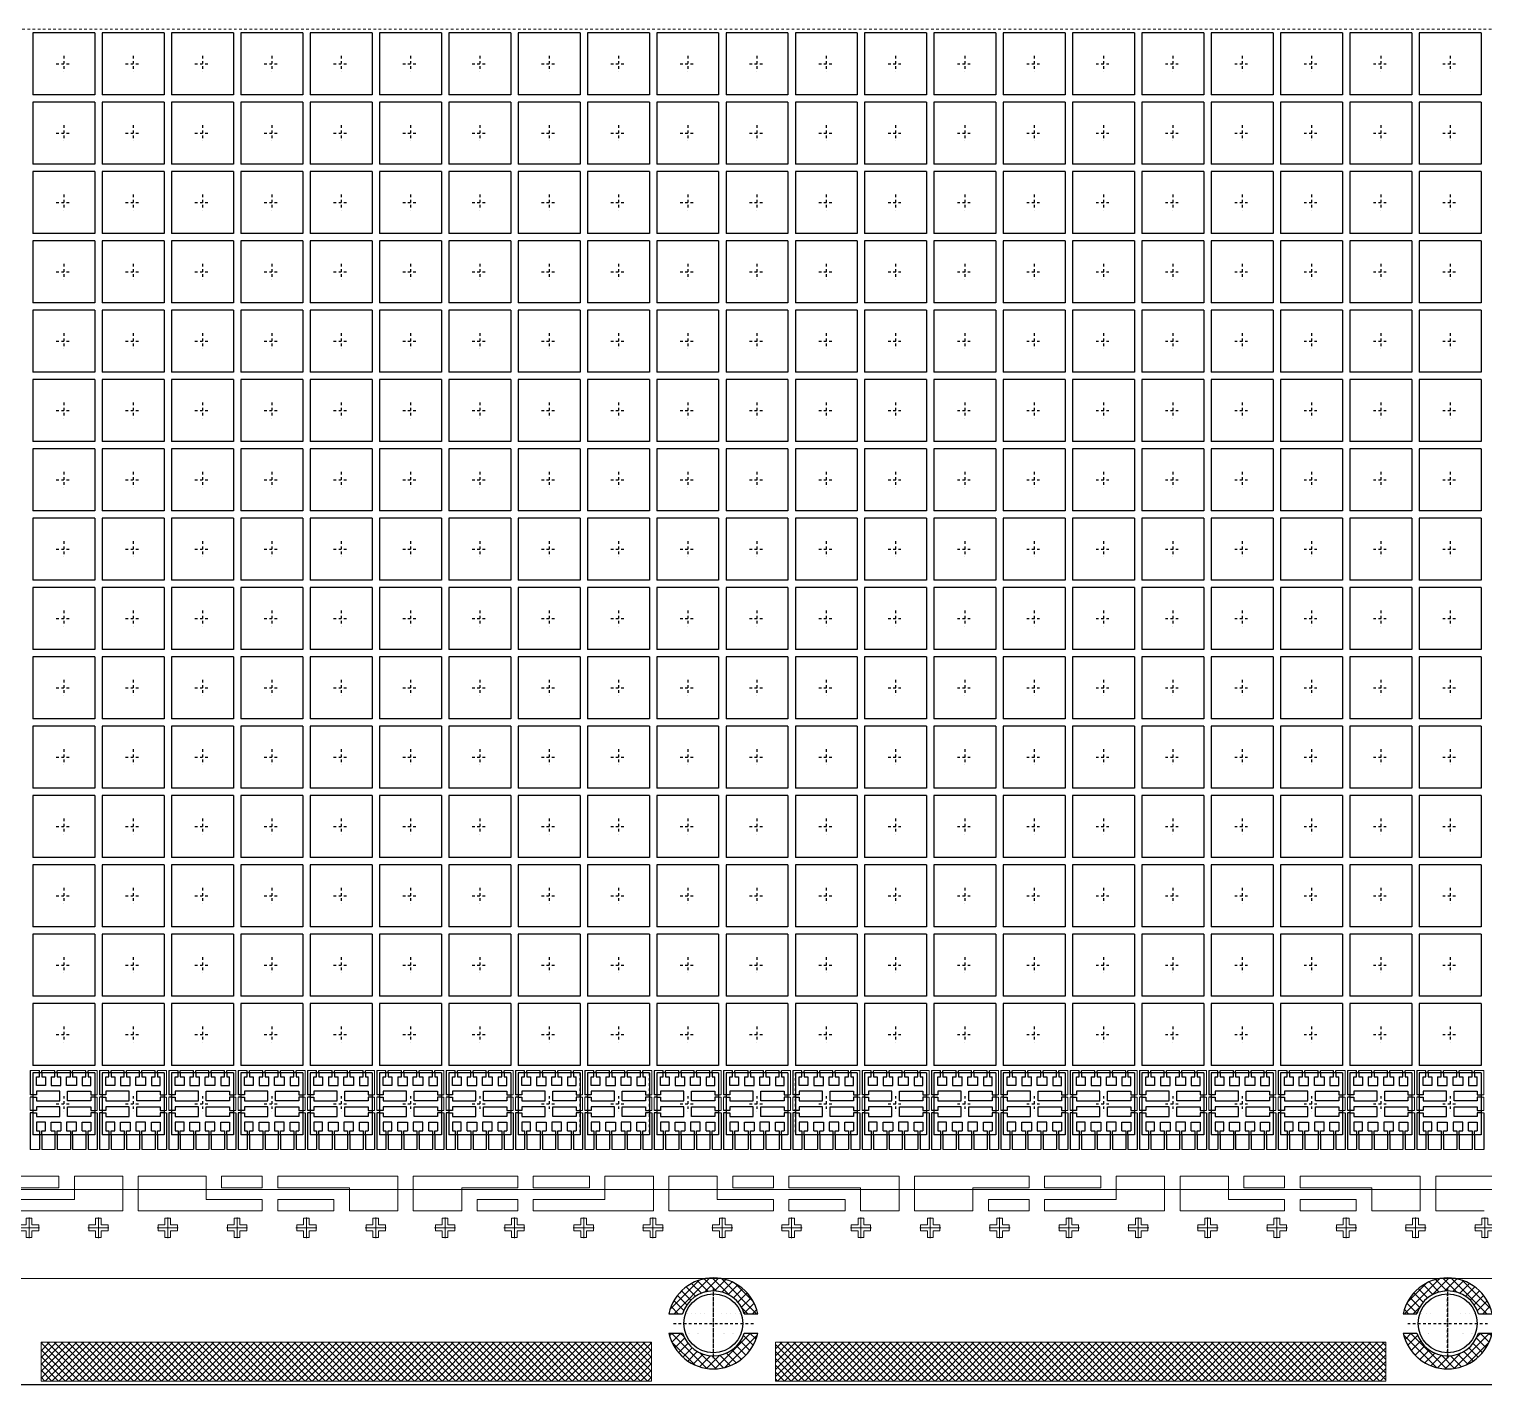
# Model space of a CAD drawing. Extents: x -120 to 253, y -170 to 71.
# Drawn here: x 6.3 to 62.6, y -57.1 to -4.6 of the extents above; entities that cross this region are included whole.
import ezdxf

# ---------------------------------------------------------------- set-up
doc = ezdxf.new("R2010")
doc.units = 0
doc.header["$LTSCALE"] = 0.01
doc.header["$MEASUREMENT"] = 0
for name, pattern in [('CENTER', [2, 1.25, -0.25, 0.25, -0.25]), ('CENTER2', [1.125, 0.75, -0.125, 0.125, -0.125]), ('PHANTOM', [2.5, 1.25, -0.25, 0.25, -0.25, 0.25, -0.25])]:
    doc.linetypes.add(name, pattern=pattern)
doc.layers.get('0').update_dxf_attribs({"linetype": 'CONTINUOUS', "lineweight": 0})
for name, color, linetype in [('0D', 2, 'CONTINUOUS'), ('CEN', 2, 'CENTER'), ('PACKAGE', 6, 'CONTINUOUS'), ('PAGE1', 7, 'CONTINUOUS'), ('PATTERNING', 7, 'CONTINUOUS'), ('plating', 1, 'CONTINUOUS'), ('标注', 7, 'CONTINUOUS'), ('正面', 30, 'CONTINUOUS')]:
    doc.layers.add(name, color=color, linetype=linetype)
doc.layers.add('Pkg', color=6, linetype='PHANTOM', lineweight=9)
pattern_1 = [(45, (0, 0), (-0.1122532, 0.1122532), []), (135, (0, 0), (-0.1122532, -0.1122532), [])]

# ---------------------------------------------------------------- blocks, each defined once
blk = doc.blocks.new('vc')
for p, q in [((-4.545, 118.394), (-4.543, 119.294)), ((-4.543, 119.294), (-2.668, 119.294)), ((-2.068, 119.294), (0.557, 119.294)), ((0.557, 119.294), (0.557, 118.394)), ((1.157, 118.844), (1.157, 119.294)), ((3.332, 119.294), (7.982, 119.294)), ((15.407, 119.294), (15.407, 118.844)), ((17.882, 119.294), (16.007, 119.294)), ((16.007, 119.294), (16.007, 118.394)), ((20.357, 118.394), (20.357, 119.294)), ((20.957, 118.844), (20.957, 119.294)), ((23.132, 119.294), (27.399, 119.294)), ((27.399, 119.294), (27.399, 117.944)), ((27.999, 117.944), (27.999, 119.294)), ((27.999, 119.294), (32.432, 119.294)), ((35.207, 119.294), (35.207, 118.844)), ((37.682, 119.294), (35.807, 119.294)), ((35.807, 119.294), (35.807, 118.394)), ((40.157, 118.394), (40.157, 119.294)), ((40.757, 118.844), (40.757, 119.294)), ((42.932, 119.294), (47.582, 119.294)), ((-7.318, 118.394), (-4.545, 118.394)), ((0.557, 118.394), (2.732, 118.394)), ((6.107, 118.844), (3.332, 118.844)), ((5.507, 118.394), (5.507, 117.944)), ((6.107, 117.944), (6.107, 118.844)), ((12.632, 118.844), (10.457, 118.844)), ((10.457, 118.844), (10.457, 117.944)), ((11.057, 118.394), (11.057, 117.944)), ((16.007, 118.394), (13.232, 118.394)), ((22.532, 118.394), (20.357, 118.394)), ((25.907, 118.844), (23.132, 118.844)), ((25.307, 117.944), (25.307, 118.394)), ((25.907, 117.944), (25.907, 118.844)), ((32.432, 118.844), (30.257, 118.844)), ((30.257, 118.844), (30.257, 117.944)), ((30.857, 118.394), (30.857, 117.944)), ((35.807, 118.394), (33.032, 118.394)), ((42.332, 118.394), (40.157, 118.394)), ((45.707, 118.844), (42.932, 118.844)), ((45.107, 117.944), (45.107, 118.394)), ((45.707, 117.944), (45.707, 118.844)), ((-2.668, 117.944), (-7.318, 117.944)), ((2.732, 117.944), (-2.068, 117.944)), ((7.982, 117.944), (6.107, 117.944)), ((13.232, 117.944), (17.882, 117.944)), ((27.399, 117.944), (25.907, 117.944)), ((30.257, 117.944), (27.999, 117.944)), ((38.282, 117.944), (42.332, 117.944)), ((47.582, 117.944), (45.707, 117.944))]:
    blk.add_line(p, q)
at = {"color": 0}
for p, q in [((-2.668, 117.944), (-2.668, 119.294)), ((-2.068, 117.944), (-2.068, 119.294)), ((1.157, 119.294), (2.732, 119.294)), ((2.732, 118.844), (2.732, 119.294)), ((3.332, 118.844), (3.332, 119.294)), ((7.982, 119.294), (7.982, 117.944)), ((8.582, 119.294), (8.582, 117.944)), ((8.582, 119.294), (12.632, 119.294)), ((12.632, 118.844), (12.632, 119.294)), ((13.232, 118.844), (13.232, 119.294)), ((13.232, 119.294), (15.407, 119.294)), ((17.882, 117.944), (17.882, 119.294)), ((18.482, 117.944), (18.482, 119.294)), ((20.357, 119.294), (18.482, 119.294)), ((20.957, 119.294), (22.532, 119.294)), ((22.532, 118.844), (22.532, 119.294)), ((23.132, 118.844), (23.132, 119.294)), ((32.432, 118.844), (32.432, 119.294)), ((33.032, 118.844), (33.032, 119.294)), ((33.032, 119.294), (35.207, 119.294)), ((37.682, 117.944), (37.682, 119.294)), ((38.282, 117.944), (38.282, 119.294)), ((38.282, 119.294), (40.157, 119.294)), ((40.757, 119.294), (42.332, 119.294)), ((42.332, 118.844), (42.332, 119.294)), ((42.932, 118.844), (42.932, 119.294)), ((47.582, 119.294), (47.582, 117.944)), ((48.182, 119.294), (48.182, 117.944)), ((48.182, 119.294), (52.232, 119.294)), ((2.732, 118.844), (1.157, 118.844)), ((2.732, 117.944), (2.732, 118.394)), ((3.332, 117.944), (3.332, 118.394)), ((3.332, 118.394), (5.507, 118.394)), ((11.057, 118.394), (12.632, 118.394)), ((12.632, 118.394), (12.632, 117.944)), ((13.232, 118.844), (15.407, 118.844)), ((13.232, 118.394), (13.232, 117.944)), ((22.532, 118.844), (20.957, 118.844)), ((22.532, 117.944), (22.532, 118.394)), ((23.132, 117.944), (23.132, 118.394)), ((23.132, 118.394), (25.307, 118.394)), ((32.432, 118.394), (30.857, 118.394)), ((32.432, 118.394), (32.432, 117.944)), ((33.032, 118.844), (35.207, 118.844)), ((33.032, 118.394), (33.032, 117.944)), ((40.757, 118.844), (42.332, 118.844)), ((42.332, 117.944), (42.332, 118.394)), ((42.932, 117.944), (42.932, 118.394)), ((42.932, 118.394), (45.107, 118.394)), ((3.332, 117.944), (5.507, 117.944)), ((8.582, 117.944), (10.457, 117.944)), ((11.057, 117.944), (12.632, 117.944)), ((18.482, 117.944), (22.532, 117.944)), ((23.132, 117.944), (25.307, 117.944)), ((30.857, 117.944), (32.432, 117.944)), ((37.682, 117.944), (33.032, 117.944)), ((42.932, 117.944), (45.107, 117.944)), ((48.182, 117.944), (50.057, 117.944))]:
    blk.add_line(p, q, dxfattribs=at)
blk.add_lwpolyline([(-7.318, 119.294), (-5.143, 119.294), (-5.143, 118.844), (-7.318, 118.844)])
blk = doc.blocks.new('squre2')
at = {"linetype": 'ByBlock', "lineweight": 0}
for p, q in [((138.043, 278.457), (138.218, 278.457)), ((138.043, 278.457), (138.043, 278.307)), ((138.218, 278.632), (138.218, 278.457)), ((138.218, 278.632), (138.368, 278.632)), ((138.368, 278.632), (138.368, 278.457)), ((138.368, 278.457), (138.543, 278.457)), ((138.043, 278.307), (138.218, 278.307)), ((138.218, 278.307), (138.218, 278.132)), ((138.368, 278.307), (138.543, 278.307)), ((138.368, 278.307), (138.368, 278.132))]:
    blk.add_line(p, q, dxfattribs=at)
for p, q in [((138.543, 278.457), (138.543, 278.307)), ((138.218, 278.132), (138.368, 278.132))]:
    blk.add_line(p, q)
at = {"layer": '0D', "color": 3, "linetype": 'ByBlock', "lineweight": 0}
for p, q in [((138.563, 278.382), (138.023, 278.382)), ((138.293, 278.118), (138.293, 278.645))]:
    blk.add_line(p, q, dxfattribs=at)
blk = doc.blocks.new('ceter')
at = {"color": 1, "linetype": 'CENTER2', "ltscale": 0.05}
for p, q in [((133.948, 276.199), (133.948, 275.795)), ((133.948, 276.199), (133.948, 275.795)), ((133.948, 276.199), (133.948, 275.795)), ((133.948, 276.199), (133.948, 275.795)), ((133.753, 275.997), (134.143, 275.997)), ((133.753, 275.997), (134.143, 275.997)), ((133.753, 275.997), (134.143, 275.997)), ((133.753, 275.997), (134.143, 275.997))]:
    blk.add_line(p, q, dxfattribs=at)
blk = doc.blocks.new('11')
at = {"layer": 'PACKAGE', "color": 0}
for p, q in [((-549.124, -323.329), (-549.124, -324.929)), ((-547.524, -323.329), (-549.124, -323.329)), ((-547.524, -323.329), (-547.524, -324.929)), ((-547.524, -324.929), (-549.124, -324.929))]:
    blk.add_line(p, q, dxfattribs=at)
at = {"layer": 'plating'}
blk.add_blockref('ceter', (-682.272, -600.125), dxfattribs=at)
blk = doc.blocks.new('UNIT')
at = {"layer": 'Pkg'}
for p, q in [((-0.8, 0.8), (-0.8, -0.8)), ((0.8, 0.8), (-0.8, 0.8)), ((0.8, 0.8), (0.8, -0.8)), ((0.8, -0.8), (-0.8, -0.8))]:
    blk.add_line(p, q, dxfattribs=at)
at = {"layer": '正面', "color": 0}
for p, q in [((-0.63, 0.7), (-0.63, 0.8)), ((-0.57, 0.8), (-0.57, 0.7)), ((-0.23, 0.7), (-0.23, 0.8)), ((-0.17, 0.8), (-0.17, 0.7)), ((0.17, 0.7), (0.17, 0.8)), ((0.23, 0.8), (0.23, 0.7)), ((0.57, 0.7), (0.57, 0.8)), ((0.63, 0.8), (0.63, 0.7)), ((-0.7, 0.475), (-0.7, 0.7)), ((-0.475, 0.475), (-0.7, 0.475)), ((-0.475, 0.7), (-0.475, 0.475)), ((-0.325, 0.7), (-0.325, 0.475)), ((-0.325, 0.475), (-0.075, 0.475)), ((-0.075, 0.475), (-0.075, 0.7)), ((0.075, 0.475), (0.075, 0.7)), ((0.325, 0.475), (0.075, 0.475)), ((0.325, 0.7), (0.325, 0.475)), ((0.475, 0.7), (0.475, 0.475)), ((0.475, 0.475), (0.7, 0.475)), ((0.7, 0.475), (0.7, 0.7)), ((-0.7, 0.23), (-0.8, 0.23)), ((-0.8, 0.17), (-0.7, 0.17)), ((-0.1, 0.325), (-0.7, 0.325)), ((-0.7, 0.075), (-0.1, 0.075)), ((-0.1, 0.075), (-0.1, 0.325)), ((0.1, 0.075), (0.1, 0.325)), ((0.1, 0.325), (0.7, 0.325)), ((0.7, 0.075), (0.1, 0.075)), ((0.7, 0.23), (0.8, 0.23)), ((0.8, 0.17), (0.7, 0.17)), ((-0.7, -0.17), (-0.8, -0.17)), ((-0.8, -0.23), (-0.7, -0.23)), ((-0.1, -0.075), (-0.7, -0.075)), ((-0.7, -0.325), (-0.1, -0.325)), ((-0.1, -0.325), (-0.1, -0.075)), ((0.1, -0.325), (0.1, -0.075)), ((0.1, -0.075), (0.7, -0.075)), ((0.7, -0.325), (0.1, -0.325)), ((0.7, -0.17), (0.8, -0.17)), ((0.8, -0.23), (0.7, -0.23)), ((-0.475, -0.475), (-0.7, -0.475)), ((-0.7, -0.475), (-0.7, -0.7)), ((-0.63, -0.7), (-0.63, -0.8)), ((-0.57, -0.8), (-0.57, -0.7)), ((-0.475, -0.7), (-0.475, -0.475)), ((-0.325, -0.7), (-0.325, -0.475)), ((-0.325, -0.475), (-0.075, -0.475)), ((-0.23, -0.7), (-0.23, -0.8)), ((-0.17, -0.8), (-0.17, -0.7)), ((-0.075, -0.475), (-0.075, -0.7)), ((0.325, -0.475), (0.075, -0.475)), ((0.075, -0.475), (0.075, -0.7)), ((0.17, -0.7), (0.17, -0.8)), ((0.23, -0.8), (0.23, -0.7)), ((0.325, -0.7), (0.325, -0.475)), ((0.475, -0.7), (0.475, -0.475)), ((0.475, -0.475), (0.7, -0.475)), ((0.57, -0.7), (0.57, -0.8)), ((0.63, -0.8), (0.63, -0.7)), ((0.7, -0.475), (0.7, -0.7))]:
    blk.add_line(p, q, dxfattribs=at)
at = {"layer": '正面', "color": 0, "ltscale": 0.02}
for points in [[(-0.7, 0.7), (-0.63, 0.7)], [(-0.57, 0.7), (-0.475, 0.7)], [(-0.325, 0.7), (-0.23, 0.7)], [(-0.17, 0.7), (-0.075, 0.7)], [(0.075, 0.7), (0.17, 0.7)], [(0.23, 0.7), (0.325, 0.7)], [(0.475, 0.7), (0.57, 0.7)], [(0.63, 0.7), (0.7, 0.7)], [(-0.7, 0.325), (-0.7, 0.23)], [(-0.7, 0.17), (-0.7, 0.075)], [(0.7, 0.325), (0.7, 0.23)], [(0.7, 0.17), (0.7, 0.075)], [(-0.7, -0.075), (-0.7, -0.17)], [(-0.7, -0.23), (-0.7, -0.325)], [(0.7, -0.075), (0.7, -0.17)], [(0.7, -0.23), (0.7, -0.325)], [(-0.7, -0.7), (-0.63, -0.7)], [(-0.57, -0.7), (-0.475, -0.7)], [(-0.325, -0.7), (-0.23, -0.7)], [(-0.17, -0.7), (-0.075, -0.7)], [(0.075, -0.7), (0.17, -0.7)], [(0.23, -0.7), (0.325, -0.7)], [(0.475, -0.7), (0.57, -0.7)], [(0.63, -0.7), (0.7, -0.7)]]:
    blk.add_lwpolyline(points, dxfattribs=at)
blk = doc.blocks.new('tie bar-7')
for p, q in [((-1.298, 1.297), (-0.945, 1.297)), ((-0.855, 1.297), (-0.345, 1.297)), ((0.345, 1.297), (0.855, 1.297)), ((0.945, 1.297), (1.297, 1.297)), ((-1.298, -1.77), (-0.945, -1.77)), ((-0.855, -1.77), (-0.345, -1.77)), ((-0.255, -1.77), (0.255, -1.77)), ((0.945, -1.77), (1.297, -1.77))]:
    blk.add_line(p, q)
at = {"color": 0}
for p, q in [((-0.255, 1.297), (0.255, 1.297)), ((1.297, 0.345), (1.297, 1.297)), ((-1.298, 0.255), (-1.298, -0.255)), ((1.2, 0.345), (1.297, 0.345)), ((1.2, 0.255), (1.297, 0.255)), ((1.297, 0.255), (1.297, -0.255)), ((1.2, -0.255), (1.297, -0.255)), ((1.2, -0.345), (1.297, -0.345)), ((0.345, -1.77), (0.855, -1.77))]:
    blk.add_line(p, q, dxfattribs=at)
at = {"layer": 'PATTERNING'}
for p, q in [((-1.298, 1.297), (-1.298, 0.345)), ((-0.945, 1.2), (-0.945, 1.297)), ((-0.855, 1.2), (-0.855, 1.297)), ((-0.345, 1.2), (-0.345, 1.297)), ((-0.255, 1.2), (-0.255, 1.297)), ((0.255, 1.2), (0.255, 1.297)), ((0.345, 1.2), (0.345, 1.297)), ((0.855, 1.2), (0.855, 1.297)), ((0.945, 1.2), (0.945, 1.297)), ((-1.2, 0.345), (-1.298, 0.345)), ((-1.2, 0.255), (-1.298, 0.255)), ((-1.2, -0.255), (-1.298, -0.255)), ((-1.2, -0.345), (-1.298, -0.345)), ((-1.298, -0.345), (-1.298, -1.77)), ((1.297, -0.345), (1.297, -1.77)), ((-0.945, -1.2), (-0.945, -1.77)), ((-0.855, -1.2), (-0.855, -1.77)), ((-0.345, -1.2), (-0.345, -1.77)), ((-0.255, -1.2), (-0.255, -1.77)), ((0.255, -1.2), (0.255, -1.77)), ((0.345, -1.2), (0.345, -1.77)), ((0.855, -1.2), (0.855, -1.77)), ((0.945, -1.2), (0.945, -1.77))]:
    blk.add_line(p, q, dxfattribs=at)
blk = doc.blocks.new('Range')
at = {"layer": 'CEN'}
h = blk.add_hatch(dxfattribs=at)
h.set_pattern_fill('ANSI37', color=6, scale=0.05, style=0)
h.set_pattern_definition(pattern_1)
edge = h.paths.add_edge_path()
edge.add_arc((-416.667, 103.017), 0.837, 17.3787, 162.6213)
edge.add_line((-417.466, 103.267), (-417.815, 103.267))
edge.add_arc((-416.667, 103.017), 1.175, 12.2845, 167.7155, ccw=False)
edge.add_line((-415.519, 103.267), (-415.868, 103.267))
h = blk.add_hatch(dxfattribs=at)
h.set_pattern_fill('ANSI37', color=6, scale=0.05, style=0)
h.set_pattern_definition(pattern_1)
edge = h.paths.add_edge_path()
edge.add_arc((-416.667, 103.017), 0.837, 197.3787, 342.6213)
edge.add_line((-415.868, 102.767), (-415.519, 102.767))
edge.add_arc((-416.667, 103.017), 1.175, 192.2845, 347.7155, ccw=False)
edge.add_line((-417.815, 102.767), (-417.466, 102.767))
at = {"color": 0}
for p, q in [((-417.815, 103.267), (-417.466, 103.267)), ((-415.868, 103.267), (-415.519, 103.267)), ((-417.815, 102.767), (-417.466, 102.767)), ((-415.868, 102.767), (-415.519, 102.767))]:
    blk.add_line(p, q, dxfattribs=at)
for radius, start, end in [(1.175, 12.2845, 167.7155), (0.837, 17.3787, 162.6213), (1.175, 192.2845, 347.7155), (0.837, 197.3787, 342.6213)]:
    blk.add_arc((-416.667, 103.017), radius, start, end, dxfattribs=at)
at = {"layer": 'CEN', "color": 3, "linetype": 'CENTER'}
for p, q in [((-416.667, 102.117), (-416.667, 103.917)), ((-417.567, 103.017), (-415.767, 103.017))]:
    blk.add_line(p, q, dxfattribs=at)
at = {"layer": 'PAGE1'}
blk.add_circle((-416.667, 103.017), 0.762, dxfattribs=at)
blk = doc.blocks.new('Circle')
at = {"layer": 'plating', "color": 3, "linetype": 'CENTER'}
for p, q in [((39.353, 160.07), (39.353, 161.783)), ((38.321, 160.927), (40.385, 160.927))]:
    blk.add_line(p, q, dxfattribs=at)
at = {"color": 0, "rotation": 2.9849863675e-06}
blk.add_blockref('Range', (456.019, 57.91), dxfattribs=at)
blk = doc.blocks.new('Z$W@#00294823')
at = {"layer": 'CEN', "color": 3, "linetype": 'CENTER'}
for p, q in [((0, -0.856), (0, 0.856)), ((-1.032, 0), (1.032, 0))]:
    blk.add_line(p, q, dxfattribs=at)
at = {"layer": '标注'}
blk.add_blockref('Circle', (-39.353, -160.927), dxfattribs=at)
blk = doc.blocks.new('Z$W@#38060F6F')
at = {"color": 0}
blk.add_blockref('Z$W@#00294823', (0, 0), dxfattribs=at)

msp = doc.modelspace()

# ---------------------------------------------------------------- hatches: boundary and pattern name
h = msp.add_hatch()
h.set_pattern_fill('ANSI37', color=6, scale=1.5)
h.set_pattern_definition([(45, (-1230.52481, -1915.31446), (-0.132582521, 0.132582521), []), (135, (-1230.52481, -1915.31446), (-0.132582521, -0.132582521), [])])
h.paths.add_polyline_path([(35.1575, -56.90423), (58.7975, -56.90423), (58.7975, -55.40423), (35.1575, -55.40423)])
h.paths.add_polyline_path([(6.7175, -56.90423), (30.3575, -56.90423), (30.3575, -55.40423), (6.7175, -55.40423)])
h.paths.add_polyline_path([(-14.61248, -56.90423), (1.9175, -56.90423), (1.9175, -55.40423), (-14.61248, -55.40423)])
h.paths.add_polyline_path([(-50.1625, -56.90423), (-40.7425, -56.90423), (-40.7425, -55.40423), (-50.1625, -55.40423)])
h.paths.add_polyline_path([(-28.8325, -56.90423), (-19.41248, -56.90423), (-19.41248, -55.40423), (-28.8325, -55.40423)])
h.paths.add_polyline_path([(-35.9425, -56.90423), (-33.6325, -56.90423), (-33.6325, -55.40423), (-35.9425, -55.40423)])

# ---------------------------------------------------------------- linework, layer by layer
at = {"color": 3, "linetype": 'CENTER2'}
msp.add_line((-92.41111, -4.55423), (99.51448, -4.55423), dxfattribs=at)
at = {"color": 5}
for p, q in [((4.91, -49.49423), (94.21336, -49.49423)), ((89.67538, -52.92923), (4.91, -52.92923))]:
    msp.add_line(p, q, dxfattribs=at)
for p, q in [((6.7175, -56.90423), (6.7175, -55.40423)), ((6.7175, -55.40423), (30.3575, -55.40423)), ((30.3575, -55.40423), (30.3575, -56.90423)), ((35.1575, -55.40423), (58.7975, -55.40423)), ((35.1575, -55.40423), (35.1575, -56.90423)), ((58.7975, -56.90423), (58.7975, -55.40423)), ((30.3575, -56.90423), (6.7175, -56.90423)), ((58.7975, -56.90423), (35.1575, -56.90423))]:
    msp.add_line(p, q)
at = {"layer": 'PAGE1'}
msp.add_line((96.5375, -57.05423), (-92.4625, -57.05423), dxfattribs=at)
at = {"layer": 'plating', "color": 3, "linetype": 'CENTER'}
for p, q in [((32.7575, -56.02223), (32.7575, -53.32223)), ((61.1975, -56.02223), (61.1975, -53.32223)), ((31.4075, -54.67223), (34.1075, -54.67223)), ((59.8475, -54.67223), (62.5475, -54.67223))]:
    msp.add_line(p, q, dxfattribs=at)

# ---------------------------------------------------------------- block references
for name, p in [('vc', (12.55051, -168.26372)), ('tie bar-7', (7.595, -46.17173)), ('tie bar-7', (10.28, -46.17173)), ('tie bar-7', (12.965, -46.17173)), ('tie bar-7', (15.65, -46.17173)), ('tie bar-7', (18.335, -46.17173)), ('tie bar-7', (21.02, -46.17173)), ('tie bar-7', (23.705, -46.17173)), ('tie bar-7', (26.39, -46.17173)), ('tie bar-7', (29.075, -46.17173)), ('tie bar-7', (31.76, -46.17173)), ('tie bar-7', (34.445, -46.17173)), ('tie bar-7', (37.13, -46.17173)), ('tie bar-7', (39.815, -46.17173)), ('tie bar-7', (42.5, -46.17173)), ('tie bar-7', (45.185, -46.17173)), ('tie bar-7', (47.87, -46.17173)), ('tie bar-7', (50.555, -46.17173)), ('tie bar-7', (53.24, -46.17173)), ('tie bar-7', (55.925, -46.17173)), ('tie bar-7', (58.61, -46.17173)), ('tie bar-7', (61.295, -46.17173))]:
    msp.add_blockref(name, p)
at = {"xscale": 1.5, "yscale": 1.5, "zscale": 1.5}
for name, p in [('11', (830.08149, 480.2965)), ('11', (832.76649, 480.2965)), ('11', (835.45149, 480.2965)), ('11', (838.13649, 480.2965)), ('11', (840.82149, 480.2965)), ('11', (843.50649, 480.2965)), ('11', (846.19149, 480.2965)), ('11', (848.87649, 480.2965)), ('11', (851.56149, 480.2965)), ('11', (854.24649, 480.2965)), ('11', (856.93149, 480.2965)), ('11', (859.61649, 480.2965)), ('11', (862.30149, 480.2965)), ('11', (864.98649, 480.2965)), ('11', (867.67149, 480.2965)), ('11', (870.35649, 480.2965)), ('11', (873.04149, 480.2965)), ('11', (875.72649, 480.2965)), ('11', (878.41149, 480.2965)), ('11', (881.09649, 480.2965)), ('11', (883.78149, 480.2965)), ('11', (830.08149, 477.6115)), ('11', (832.76649, 477.6115)), ('11', (835.45149, 477.6115)), ('11', (838.13649, 477.6115)), ('11', (840.82149, 477.6115)), ('11', (843.50649, 477.6115)), ('11', (846.19149, 477.6115)), ('11', (848.87649, 477.6115)), ('11', (851.56149, 477.6115)), ('11', (854.24649, 477.6115)), ('11', (856.93149, 477.6115)), ('11', (859.61649, 477.6115)), ('11', (862.30149, 477.6115)), ('11', (864.98649, 477.6115)), ('11', (867.67149, 477.6115)), ('11', (870.35649, 477.6115)), ('11', (873.04149, 477.6115)), ('11', (875.72649, 477.6115)), ('11', (878.41149, 477.6115)), ('11', (881.09649, 477.6115)), ('11', (883.78149, 477.6115)), ('11', (830.08149, 474.9265)), ('11', (832.76649, 474.9265)), ('11', (835.45149, 474.9265)), ('11', (838.13649, 474.9265)), ('11', (840.82149, 474.9265)), ('11', (843.50649, 474.9265)), ('11', (846.19149, 474.9265)), ('11', (848.87649, 474.9265)), ('11', (851.56149, 474.9265)), ('11', (854.24649, 474.9265)), ('11', (856.93149, 474.9265)), ('11', (859.61649, 474.9265)), ('11', (862.30149, 474.9265)), ('11', (864.98649, 474.9265)), ('11', (867.67149, 474.9265)), ('11', (870.35649, 474.9265)), ('11', (873.04149, 474.9265)), ('11', (875.72649, 474.9265)), ('11', (878.41149, 474.9265)), ('11', (881.09649, 474.9265)), ('11', (883.78149, 474.9265)), ('11', (830.08149, 472.2415)), ('11', (832.76649, 472.2415)), ('11', (835.45149, 472.2415)), ('11', (838.13649, 472.2415)), ('11', (840.82149, 472.2415)), ('11', (843.50649, 472.2415)), ('11', (846.19149, 472.2415)), ('11', (848.87649, 472.2415)), ('11', (851.56149, 472.2415)), ('11', (854.24649, 472.2415)), ('11', (856.93149, 472.2415)), ('11', (859.61649, 472.2415)), ('11', (862.30149, 472.2415)), ('11', (864.98649, 472.2415)), ('11', (867.67149, 472.2415)), ('11', (870.35649, 472.2415)), ('11', (873.04149, 472.2415)), ('11', (875.72649, 472.2415)), ('11', (878.41149, 472.2415)), ('11', (881.09649, 472.2415)), ('11', (883.78149, 472.2415)), ('11', (830.08149, 469.5565)), ('11', (832.76649, 469.5565)), ('11', (835.45149, 469.5565)), ('11', (838.13649, 469.5565)), ('11', (840.82149, 469.5565)), ('11', (843.50649, 469.5565)), ('11', (846.19149, 469.5565)), ('11', (848.87649, 469.5565)), ('11', (851.56149, 469.5565)), ('11', (854.24649, 469.5565)), ('11', (856.93149, 469.5565)), ('11', (859.61649, 469.5565)), ('11', (862.30149, 469.5565)), ('11', (864.98649, 469.5565)), ('11', (867.67149, 469.5565)), ('11', (870.35649, 469.5565)), ('11', (873.04149, 469.5565)), ('11', (875.72649, 469.5565)), ('11', (878.41149, 469.5565)), ('11', (881.09649, 469.5565)), ('11', (883.78149, 469.5565)), ('11', (830.08149, 466.8715)), ('11', (832.76649, 466.8715)), ('11', (835.45149, 466.8715)), ('11', (838.13649, 466.8715)), ('11', (840.82149, 466.8715)), ('11', (843.50649, 466.8715)), ('11', (846.19149, 466.8715)), ('11', (848.87649, 466.8715)), ('11', (851.56149, 466.8715)), ('11', (854.24649, 466.8715)), ('11', (856.93149, 466.8715)), ('11', (859.61649, 466.8715)), ('11', (862.30149, 466.8715)), ('11', (864.98649, 466.8715)), ('11', (867.67149, 466.8715)), ('11', (870.35649, 466.8715)), ('11', (873.04149, 466.8715)), ('11', (875.72649, 466.8715)), ('11', (878.41149, 466.8715)), ('11', (881.09649, 466.8715)), ('11', (883.78149, 466.8715)), ('11', (830.08149, 464.1865)), ('11', (832.76649, 464.1865)), ('11', (835.45149, 464.1865)), ('11', (838.13649, 464.1865)), ('11', (840.82149, 464.1865)), ('11', (843.50649, 464.1865)), ('11', (846.19149, 464.1865)), ('11', (848.87649, 464.1865)), ('11', (851.56149, 464.1865)), ('11', (854.24649, 464.1865)), ('11', (856.93149, 464.1865)), ('11', (859.61649, 464.1865)), ('11', (862.30149, 464.1865)), ('11', (864.98649, 464.1865)), ('11', (867.67149, 464.1865)), ('11', (870.35649, 464.1865)), ('11', (873.04149, 464.1865)), ('11', (875.72649, 464.1865)), ('11', (878.41149, 464.1865)), ('11', (881.09649, 464.1865)), ('11', (883.78149, 464.1865)), ('11', (830.08149, 461.5015)), ('11', (832.76649, 461.5015)), ('11', (835.45149, 461.5015)), ('11', (838.13649, 461.5015)), ('11', (840.82149, 461.5015)), ('11', (843.50649, 461.5015)), ('11', (846.19149, 461.5015)), ('11', (848.87649, 461.5015)), ('11', (851.56149, 461.5015)), ('11', (854.24649, 461.5015)), ('11', (856.93149, 461.5015)), ('11', (859.61649, 461.5015)), ('11', (862.30149, 461.5015)), ('11', (864.98649, 461.5015)), ('11', (867.67149, 461.5015)), ('11', (870.35649, 461.5015)), ('11', (873.04149, 461.5015)), ('11', (875.72649, 461.5015)), ('11', (878.41149, 461.5015)), ('11', (881.09649, 461.5015)), ('11', (883.78149, 461.5015)), ('11', (830.08149, 458.8165)), ('11', (832.76649, 458.8165)), ('11', (835.45149, 458.8165)), ('11', (838.13649, 458.8165)), ('11', (840.82149, 458.8165)), ('11', (843.50649, 458.8165)), ('11', (846.19149, 458.8165)), ('11', (848.87649, 458.8165)), ('11', (851.56149, 458.8165)), ('11', (854.24649, 458.8165)), ('11', (856.93149, 458.8165)), ('11', (859.61649, 458.8165)), ('11', (862.30149, 458.8165)), ('11', (864.98649, 458.8165)), ('11', (867.67149, 458.8165)), ('11', (870.35649, 458.8165)), ('11', (873.04149, 458.8165)), ('11', (875.72649, 458.8165)), ('11', (878.41149, 458.8165)), ('11', (881.09649, 458.8165)), ('11', (883.78149, 458.8165)), ('11', (830.08149, 456.1315)), ('11', (832.76649, 456.1315)), ('11', (835.45149, 456.1315)), ('11', (838.13649, 456.1315)), ('11', (840.82149, 456.1315)), ('11', (843.50649, 456.1315)), ('11', (846.19149, 456.1315)), ('11', (848.87649, 456.1315)), ('11', (851.56149, 456.1315)), ('11', (854.24649, 456.1315)), ('11', (856.93149, 456.1315)), ('11', (859.61649, 456.1315)), ('11', (862.30149, 456.1315)), ('11', (864.98649, 456.1315)), ('11', (867.67149, 456.1315)), ('11', (870.35649, 456.1315)), ('11', (873.04149, 456.1315)), ('11', (875.72649, 456.1315)), ('11', (878.41149, 456.1315)), ('11', (881.09649, 456.1315)), ('11', (883.78149, 456.1315)), ('11', (830.08149, 453.4465)), ('11', (832.76649, 453.4465)), ('11', (835.45149, 453.4465)), ('11', (838.13649, 453.4465)), ('11', (840.82149, 453.4465)), ('11', (843.50649, 453.4465)), ('11', (846.19149, 453.4465)), ('11', (848.87649, 453.4465)), ('11', (851.56149, 453.4465)), ('11', (854.24649, 453.4465)), ('11', (856.93149, 453.4465)), ('11', (859.61649, 453.4465)), ('11', (862.30149, 453.4465)), ('11', (864.98649, 453.4465)), ('11', (867.67149, 453.4465)), ('11', (870.35649, 453.4465)), ('11', (873.04149, 453.4465)), ('11', (875.72649, 453.4465)), ('11', (878.41149, 453.4465)), ('11', (881.09649, 453.4465)), ('11', (883.78149, 453.4465)), ('11', (830.08149, 450.7615)), ('11', (832.76649, 450.7615)), ('11', (835.45149, 450.7615)), ('11', (838.13649, 450.7615)), ('11', (840.82149, 450.7615)), ('11', (843.50649, 450.7615)), ('11', (846.19149, 450.7615)), ('11', (848.87649, 450.7615)), ('11', (851.56149, 450.7615)), ('11', (854.24649, 450.7615)), ('11', (856.93149, 450.7615)), ('11', (859.61649, 450.7615)), ('11', (862.30149, 450.7615)), ('11', (864.98649, 450.7615)), ('11', (867.67149, 450.7615)), ('11', (870.35649, 450.7615)), ('11', (873.04149, 450.7615)), ('11', (875.72649, 450.7615)), ('11', (878.41149, 450.7615)), ('11', (881.09649, 450.7615)), ('11', (883.78149, 450.7615)), ('11', (830.08149, 448.0765)), ('11', (832.76649, 448.0765)), ('11', (835.45149, 448.0765)), ('11', (838.13649, 448.0765)), ('11', (840.82149, 448.0765)), ('11', (843.50649, 448.0765)), ('11', (846.19149, 448.0765)), ('11', (848.87649, 448.0765)), ('11', (851.56149, 448.0765)), ('11', (854.24649, 448.0765)), ('11', (856.93149, 448.0765)), ('11', (859.61649, 448.0765)), ('11', (862.30149, 448.0765)), ('11', (864.98649, 448.0765)), ('11', (867.67149, 448.0765)), ('11', (870.35649, 448.0765)), ('11', (873.04149, 448.0765)), ('11', (875.72649, 448.0765)), ('11', (878.41149, 448.0765)), ('11', (881.09649, 448.0765)), ('11', (883.78149, 448.0765)), ('11', (830.08149, 445.3915)), ('11', (832.76649, 445.3915)), ('11', (835.45149, 445.3915)), ('11', (838.13649, 445.3915)), ('11', (840.82149, 445.3915)), ('11', (843.50649, 445.3915)), ('11', (846.19149, 445.3915)), ('11', (848.87649, 445.3915)), ('11', (851.56149, 445.3915)), ('11', (854.24649, 445.3915)), ('11', (856.93149, 445.3915)), ('11', (859.61649, 445.3915)), ('11', (862.30149, 445.3915)), ('11', (864.98649, 445.3915)), ('11', (867.67149, 445.3915)), ('11', (870.35649, 445.3915)), ('11', (873.04149, 445.3915)), ('11', (875.72649, 445.3915)), ('11', (878.41149, 445.3915)), ('11', (881.09649, 445.3915)), ('11', (883.78149, 445.3915)), ('11', (830.08149, 442.7065)), ('11', (832.76649, 442.7065)), ('11', (835.45149, 442.7065)), ('11', (838.13649, 442.7065)), ('11', (840.82149, 442.7065)), ('11', (843.50649, 442.7065)), ('11', (846.19149, 442.7065)), ('11', (848.87649, 442.7065)), ('11', (851.56149, 442.7065)), ('11', (854.24649, 442.7065)), ('11', (856.93149, 442.7065)), ('11', (859.61649, 442.7065)), ('11', (862.30149, 442.7065)), ('11', (864.98649, 442.7065)), ('11', (867.67149, 442.7065)), ('11', (870.35649, 442.7065)), ('11', (873.04149, 442.7065)), ('11', (875.72649, 442.7065)), ('11', (878.41149, 442.7065)), ('11', (881.09649, 442.7065)), ('11', (883.78149, 442.7065)), ('11', (830.08149, 440.0215)), ('11', (832.76649, 440.0215)), ('11', (835.45149, 440.0215)), ('11', (838.13649, 440.0215)), ('11', (840.82149, 440.0215)), ('11', (843.50649, 440.0215)), ('11', (846.19149, 440.0215)), ('11', (848.87649, 440.0215)), ('11', (851.56149, 440.0215)), ('11', (854.24649, 440.0215)), ('UNIT', (31.76, -46.17173)), ('11', (856.93149, 440.0215)), ('UNIT', (34.445, -46.17173)), ('11', (859.61649, 440.0215)), ('UNIT', (37.13, -46.17173)), ('11', (862.30149, 440.0215)), ('UNIT', (39.815, -46.17173)), ('11', (864.98649, 440.0215)), ('UNIT', (42.5, -46.17173)), ('11', (867.67149, 440.0215)), ('UNIT', (45.185, -46.17173)), ('11', (870.35649, 440.0215)), ('UNIT', (47.87, -46.17173)), ('11', (873.04149, 440.0215)), ('UNIT', (50.555, -46.17173)), ('11', (875.72649, 440.0215)), ('UNIT', (53.24, -46.17173)), ('11', (878.41149, 440.0215)), ('UNIT', (55.925, -46.17173)), ('11', (881.09649, 440.0215)), ('UNIT', (58.61, -46.17173)), ('11', (883.78149, 440.0215)), ('UNIT', (61.295, -46.17173))]:
    msp.add_blockref(name, p, dxfattribs=at)
at = {"xscale": -1.5, "yscale": 1.5, "zscale": 1.5, "rotation": 180}
for p in [(-201.18719, 366.60067), (-198.50219, 366.60067), (-195.81719, 366.60067), (-193.13219, 366.60067), (-190.44719, 366.60067), (-187.76219, 366.60067), (-185.07719, 366.60067), (-182.39219, 366.60067), (-179.70719, 366.60067), (-177.02219, 366.60067), (-174.33719, 366.60067), (-171.65219, 366.60067), (-168.96719, 366.60067), (-166.28219, 366.60067), (-163.59719, 366.60067), (-160.91219, 366.60067), (-158.22719, 366.60067), (-155.54219, 366.60067), (-152.85719, 366.60067), (-150.17219, 366.60067), (-147.48719, 366.60067), (-144.80219, 366.60067)]:
    msp.add_blockref('squre2', p, dxfattribs=at)
at = {"color": 0, "xscale": 1.5, "yscale": 1.5, "zscale": 1.5}
for p in [(32.7575, -54.67223), (61.1975, -54.67223)]:
    msp.add_blockref('Z$W@#38060F6F', p, dxfattribs=at)
at = {"layer": 'PATTERNING', "xscale": 1.5, "yscale": 1.5, "zscale": 1.5}
for p in [(7.595, -46.17173), (10.28, -46.17173), (12.965, -46.17173), (15.65, -46.17173), (18.335, -46.17173), (21.02, -46.17173), (23.705, -46.17173), (26.39, -46.17173), (29.075, -46.17173)]:
    msp.add_blockref('UNIT', p, dxfattribs=at)

doc.saveas('drawing.dxf')
